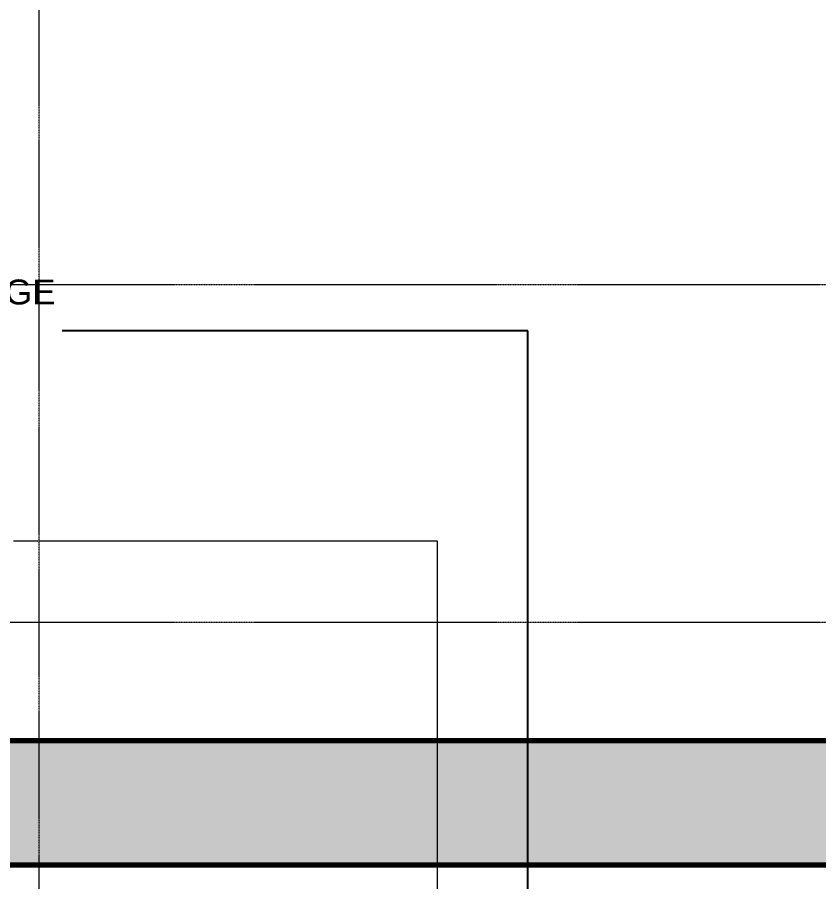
# Model space of a CAD drawing. Header units: millimetres. Extents: x -678720 to -601931, y -306 to 39239.
# Drawn here: x -665146 to -655525, y 9081 to 19466 of the extents above; entities that cross this region are included whole.
import ezdxf

# ---------------------------------------------------------------- set-up
doc = ezdxf.new("R2010")
doc.units = ezdxf.units.MM
doc.linetypes.add('DPA_Grid _ Level 100', pattern=[10, 5.5, -1.6, 1.3, -1.6])
for name, color, linetype, lineweight in [('A-ROOM-IDEN', 3, 'Continuous', 25), ('A-WALL', 5, 'Continuous', 35), ('A-WALL-PATT', 1, 'Continuous', 35), ('G-ANNO-TEXT', 3, 'Continuous', 9), ('S-GRID', 251, 'Continuous', 9)]:
    doc.layers.add(name, color=color, linetype=linetype, lineweight=lineweight)
doc.styles.add('Arial_2', font='arial.ttf', dxfattribs={"height": 300})

# ---------------------------------------------------------------- blocks, each defined once
blk = doc.blocks.new('*U1546')
at = {"layer": 'S-GRID', "linetype": 'DPA_Grid _ Level 100'}
blk.add_line((-31865, -8552.3), (-31865, 29060.4), dxfattribs=at)

msp = doc.modelspace()

# ---------------------------------------------------------------- hatches: boundary and pattern name
at = {"layer": 'A-WALL-PATT', "lineweight": 9}
h = msp.add_hatch(dxfattribs=at)
h.set_pattern_fill('FP_1', color=256, style=0, pattern_type=2)
h.set_pattern_definition([(50, (0, 0), (728.7365, -63.7558), [76.2, -838.2]), (355, (0, 0), (-140.9716, 764.2276), [60.96, -670.56]), (100.451, (60.7, -5.3), (587.77, 700.46675), [64.76, -712.36]), (46.184, (0, 203.2), (1084.3162, -168.171), [114.3, -1257.3]), (96.636, (90.4, 189.2), (949.6099, 989.7098), [97.14, -1068.54]), (351.184, (0, 203.2), (949.6206, 989.7012), [91.44, -1005.84]), (21, (101.6, 152.4), (606.45787, -409.06057), [76.2, -838.2]), (326, (101.6, 152.4), (247.2083, 736.7529), [60.96, -670.56]), (71.451, (152.14, 118.3), (853.66825, 327.6855), [64.76, -712.36]), (37.5, (0, 0), (12.35469, 338.22012), [33.528, -628.904, 33.528, -647.192, -673.1]), (37.5, (0, 0), (12.35469, 338.22012), [-1343.152, 33.528, -639.572]), (7.5, (0, 0), (267.27887, 400.72213), [33.528, -354.584, 33.528, -613.664, -256.54]), (7.5, (0, 0), (267.27887, 400.72213), [-1035.304, 33.528, -223.012]), (327.5, (-226.57, 0), (542.36333, -22.91534), [33.528, -220.472, 33.528, -758.952, -1051.56]), (327.5, (-226.57, 0), (542.36333, -22.91534), [-1046.48, 33.528, -1018.032]), (317.5, (-328.17, 0), (592.51696, 101.7071), [33.528, -296.672, 33.528, -492.76, -746.76]), (317.5, (-328.17, 0), (592.51696, 101.7071), [-856.488, 33.528, -713.232])])
h.paths.add_polyline_path([(-652321, 9279), (-652321, 10779), (-674884, 10779), (-674884, 9279), (-653789, 9279)])

# ---------------------------------------------------------------- linework, layer by layer
at = {"layer": 'A-ROOM-IDEN'}
for p, q in [((-659015, 15701), (-664609, 15701)), ((-659015, 6570), (-659015, 15701))]:
    msp.add_line(p, q, dxfattribs=at)
at = {"layer": 'A-WALL', "color": 7, "lineweight": 70}
for p, q in [((-674884, 10779), (-652321, 10779)), ((-652321, 9279), (-674884, 9279))]:
    msp.add_line(p, q, dxfattribs=at)
at = {"layer": 'G-ANNO-TEXT', "color": 10}
for p, q in [((-665071, 13174), (-665193, 13174)), ((-660102, 13174), (-665071, 13174)), ((-660102, 3322), (-660102, 13174))]:
    msp.add_line(p, q, dxfattribs=at)
at = {"layer": 'S-GRID', "linetype": 'DPA_Grid _ Level 100'}
for p, q in [((-607379, 16252), (-677385, 16252)), ((-607379, 12194), (-677385, 12194))]:
    msp.add_line(p, q, dxfattribs=at)

# ---------------------------------------------------------------- block references
msp.add_blockref('*U1546', (-633017, 9279))

# ---------------------------------------------------------------- texts
at = {"layer": 'A-ROOM-IDEN', "lineweight": 9, "insert": (-669649, 16316), "char_height": 300, "width": 6100.84, "attachment_point": 1, "style": 'Arial_2'}
msp.add_mtext('UNPAID AREA/PASSAGE', dxfattribs=at)

doc.saveas('drawing.dxf')
